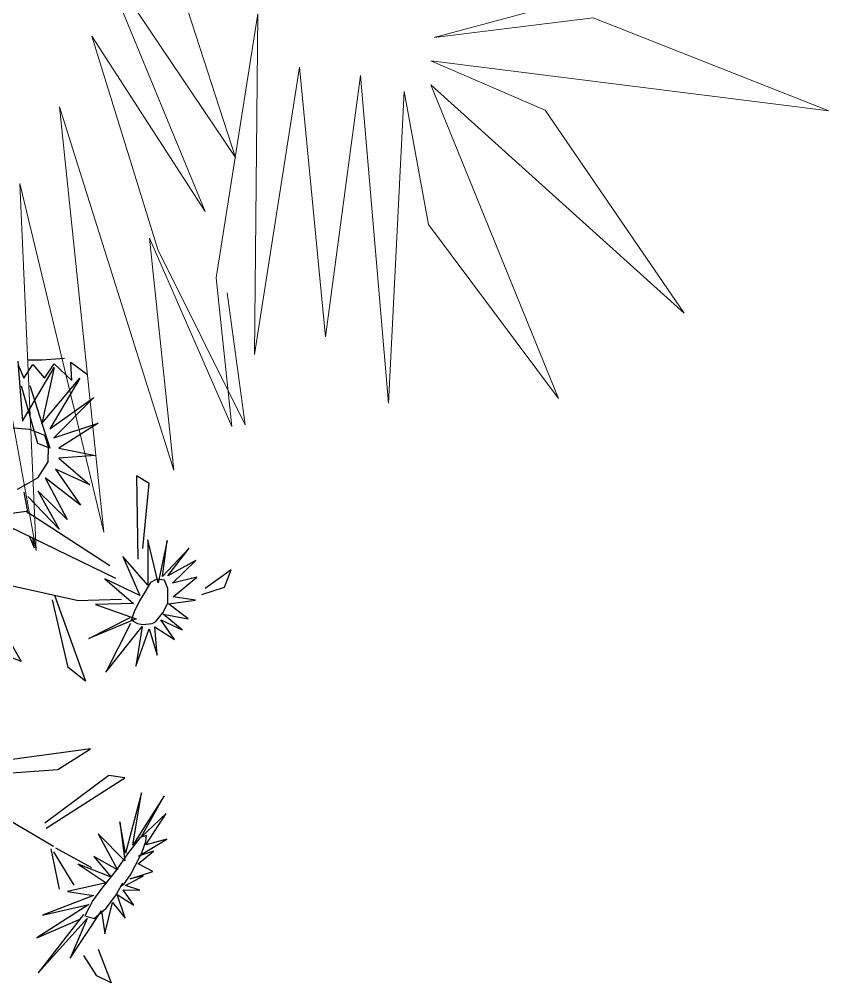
# Model space of a CAD drawing. Header units: millimetres. Extents: x -2729 to 15248, y -12439 to 5292.
# Drawn here: x 4275.8 to 4331.5, y -10313.8 to -10247.6 of the extents above; entities that cross this region are included whole.
import ezdxf

# ---------------------------------------------------------------- set-up
doc = ezdxf.new("R2010")
doc.units = ezdxf.units.MM

# ---------------------------------------------------------------- blocks, each defined once
blk = doc.blocks.new('aerysty')
at = {"color": 86, "linetype": 'Continuous'}
for p, q in [((-18.673, 3.321, 0.09), (-18.796, 2.225, 0.09)), ((-17.186, 1.346, 0.09), (-18.673, 3.321, 0.09)), ((-18.796, 2.225, 0.09), (-18.077, 0.72, 0.09)), ((-13.112, -4.802, 0.09), (-14.326, -2.398, 0.09)), ((-12.815, -4.82, 0.09), (-12.65, -2.023, 0.09)), ((-15.07, -3.094, 0.09), (-13.027, -5.053, 0.09)), ((-11.997, -6.073, 0.09), (-6.198, -3.302, 0.09)), ((-6.198, -3.302, 0.09), (-6.654, -4.328, 0.09)), ((-6.654, -4.328, 0.09), (-11.746, -6.339, 0.09)), ((7.306, -5.445, 0.09), (8.56, -4.411, 0.09)), ((8.56, -4.411, 0.09), (9.813, -4.639, 0.09)), ((-12.791, -4.994, 0.09), (-12.994, -12.668, 0.09)), ((9.813, -4.639, 0.09), (7.79, -5.475, 0.09)), ((-5.758, -6.366, 0.09), (-13.267, -15.458, 0.09)), ((-8.14, -7.533, 0.09), (-5.758, -6.366, 0.09)), ((-12.949, -14.137, 0.09), (-8.14, -7.533, 0.09)), ((1.928, -14.05, 0.09), (-1.965, -9.111, 0.09)), ((-1.965, -9.111, 0.09), (-1.804, -10.619, 0.09)), ((11.872, -13.564, 0.09), (7.052, -10.475, 0.09)), ((7.847, -10.577, 0.09), (11.892, -12.557, 0.09)), ((-1.804, -10.619, 0.09), (1.584, -13.982, 0.09)), ((4.121, -20.751, 0.09), (5.131, -11.086, 0.09)), ((5.64, -11.875, 0.09), (5.789, -18.72, 0.09)), ((2.413, -12.546, 0.09), (-5.296, -34.666, 0.09)), ((11.892, -12.557, 0.09), (11.872, -13.564, 0.09)), ((-3.17, -13.59, 0.09), (-3.389, -14.856, 0.09)), ((-0.079, -19.189, 0.09), (-3.17, -13.59, 0.09)), ((5.789, -18.72, 0.09), (4.121, -20.751, 0.09)), ((10.344, -19.653, 0.09), (10.192, -20.507, 0.09)), ((13.279, -23.091, 0.09), (10.344, -19.653, 0.09)), ((10.192, -20.507, 0.09), (12.953, -23.551, 0.09))]:
    blk.add_line(p, q, dxfattribs=at)
at = {"color": 221, "linetype": 'Continuous'}
for p, q in [((-14.398, 1.801, 0.09), (-13.3, 0.461, 0.09)), ((-13.948, 0.481, 0.09), (-14.398, 1.801, 0.09)), ((-13.317, 1.824, 0.09), (-12.813, 0.639, 0.09)), ((-13.3, 0.461, 0.09), (-13.317, 1.824, 0.09)), ((-12.813, 0.639, 0.09), (-12.22, 1.638, 0.09)), ((-12.22, 1.638, 0.09), (-12.473, 0.625, 0.09)), ((-12.473, 0.625, 0.09), (-11.251, 1.332, 0.09)), ((-11.925, 0.658, 0.09), (-10.65, 1.72, 0.09)), ((-11.251, 1.332, 0.09), (-11.925, 0.658, 0.09)), ((-10.65, 1.72, 0.09), (-10.74, 0.579, 0.09)), ((-10.284, 0.333, 0.09), (-8.262, 1.353, 0.09)), ((-8.262, 1.353, 0.09), (-9.356, 0.345, 0.09)), ((-16.047, 1.181, 0.09), (-13.948, 0.481, 0.09)), ((-14.835, 0.141, 0.09), (-16.047, 1.181, 0.09)), ((-10.74, 0.579, 0.09), (-9.448, 1.02, 0.09)), ((-9.448, 1.02, 0.09), (-10.284, 0.333, 0.09)), ((-18.722, 0.03, 0.09), (-14.835, 0.141, 0.09)), ((-15.787, -0.405, 0.09), (-18.722, 0.03, 0.09)), ((-9.356, 0.345, 0.09), (-6.789, 0.394, 0.09)), ((-6.789, 0.394, 0.09), (-9.07, -0.205, 0.09)), ((-20.736, -1.301, 0.09), (-15.787, -0.405, 0.09)), ((-13.008, -0.601, 0.09), (-14.925, -2.556, 0.09)), ((-12.941, -2.914, 0.09), (-13.008, -0.601, 0.09)), ((-12.506, -0.502, 0.09), (-12.941, -2.914, 0.09)), ((-11.925, -2.263, 0.09), (-12.506, -0.502, 0.09)), ((-11.842, -0.42, 0.09), (-11.925, -2.263, 0.09)), ((-10.434, -2.84, 0.09), (-11.842, -0.42, 0.09)), ((-11.051, -0.298, 0.09), (-10.434, -2.84, 0.09)), ((-8.954, -2.023, 0.09), (-11.051, -0.298, 0.09)), ((-10.589, -0.533, 0.09), (-8.954, -2.023, 0.09)), ((-6.483, -1.791, 0.09), (-10.589, -0.533, 0.09)), ((-5.834, -0.365, 0.09), (-9.839, -0.405, 0.09)), ((-9.839, -0.405, 0.09), (-6.483, -1.791, 0.09)), ((-9.07, -0.205, 0.09), (-5.834, -0.365, 0.09)), ((-15.693, -0.779, 0.09), (-20.736, -1.301, 0.09)), ((-18.732, -2.651, 0.09), (-16.042, -0.766, 0.09)), ((-14.914, -0.819, 0.09), (-18.732, -2.651, 0.09)), ((-17.216, -3.135, 0.09), (-14.914, -0.819, 0.09)), ((-14.215, -0.875, 0.09), (-17.216, -3.135, 0.09)), ((-14.925, -2.556, 0.09), (-14.215, -0.875, 0.09)), ((2.141, -5.869, 0.09), (3.719, -7.042, 0.09)), ((3.384, -7.299, 0.09), (2.141, -5.869, 0.09)), ((3.691, -5.428, 0.09), (4.334, -6.944, 0.09)), ((3.719, -7.042, 0.09), (3.691, -5.428, 0.09)), ((4.334, -6.944, 0.09), (4.523, -5.323, 0.09)), ((4.523, -5.323, 0.09), (4.75, -6.992, 0.09)), ((4.75, -6.992, 0.09), (5.383, -5.367, 0.09)), ((5.383, -5.367, 0.09), (5.556, -7.07, 0.09)), ((5.556, -7.07, 0.09), (6.737, -5.623, 0.09)), ((6.737, -5.623, 0.09), (6.136, -7.045, 0.09)), ((6.136, -7.045, 0.09), (8.146, -6.387, 0.09)), ((8.146, -6.387, 0.09), (6.913, -7.577, 0.09)), ((0.713, -6.723, 0.09), (3.384, -7.299, 0.09)), ((3.267, -7.779, 0.09), (0.713, -6.723, 0.09)), ((6.913, -7.577, 0.09), (9.085, -7.037, 0.09)), ((9.085, -7.037, 0.09), (7.157, -8.12, 0.09)), ((-0.704, -8.248, 0.09), (3.267, -7.779, 0.09)), ((9.563, -7.883, 0.09), (6.921, -8.409, 0.09)), ((7.157, -8.12, 0.09), (9.563, -7.883, 0.09)), ((3.031, -8.581, 0.09), (-0.704, -8.248, 0.09)), ((3.502, -8.403, 0.09), (0.632, -10.473, 0.09)), ((2.862, -11.304, 0.09), (3.502, -8.403, 0.09)), ((3.354, -8.686, 0.09), (3.26, -8.513, 0.09)), ((6.398, -8.44, 0.09), (8.537, -10.602, 0.09)), ((9.207, -9.436, 0.09), (6.398, -8.44, 0.09)), ((6.921, -8.409, 0.09), (9.207, -9.436, 0.09)), ((0.632, -10.473, 0.09), (3.364, -8.816, 0.09)), ((4.309, -9.124, 0.09), (2.862, -11.304, 0.09)), ((4.702, -11.693, 0.09), (4.309, -9.124, 0.09)), ((4.998, -9.04, 0.09), (4.702, -11.693, 0.09)), ((6.664, -11.45, 0.09), (4.998, -9.04, 0.09)), ((5.895, -8.941, 0.09), (6.664, -11.45, 0.09)), ((8.537, -10.602, 0.09), (5.895, -8.941, 0.09)), ((2.413, -12.546, 0.09), (4.127, -9.983, 0.09)), ((8.141, -15.782, 0.09), (8.445, -18.854, 0.09)), ((9.318, -18.555, 0.09), (8.141, -15.782, 0.09)), ((5.951, -16.155, 0.09), (6.733, -19.19, 0.09)), ((7.425, -18.811, 0.09), (5.951, -16.155, 0.09)), ((6.806, -16.048, 0.09), (7.425, -18.811, 0.09)), ((8.445, -18.854, 0.09), (6.806, -16.048, 0.09)), ((9.665, -15.976, 0.09), (9.318, -18.555, 0.09)), ((10.089, -18.767, 0.09), (9.665, -15.976, 0.09)), ((4.455, -17.646, 0.09), (3.968, -16.947, 0.09)), ((4.467, -17.397, 0.09), (3.968, -16.947, 0.09)), ((11.591, -16.709, 0.09), (10.089, -18.767, 0.09)), ((10.685, -19.115, 0.09), (11.591, -16.709, 0.09)), ((13.572, -17.723, 0.09), (10.685, -19.115, 0.09)), ((11.109, -19.788, 0.09), (13.572, -17.723, 0.09)), ((5.753, -18.553, 0.09), (6.859, -19.547, 0.09)), ((14.922, -18.908, 0.09), (11.109, -19.788, 0.09)), ((11.48, -20.343, 0.09), (14.922, -18.908, 0.09)), ((15.521, -20.437, 0.09), (11.48, -20.343, 0.09)), ((11.51, -21.019, 0.09), (15.521, -20.437, 0.09)), ((16.148, -21.534, 0.09), (16.014, -20.119, 0.09)), ((15.23, -22.32, 0.09), (11.51, -21.019, 0.09)), ((15.105, -20.802, 0.09), (16.148, -21.534, 0.09)), ((15.435, -22.452, 0.09), (15.105, -20.802, 0.09)), ((10.937, -22.232, 0.09), (15.23, -22.32, 0.09)), ((14.275, -24.661, 0.09), (10.937, -22.232, 0.09)), ((14.251, -22.504, 0.09), (15.435, -22.452, 0.09)), ((14.625, -23.67, 0.09), (14.251, -22.504, 0.09)), ((13.503, -23.697, 0.09), (14.625, -23.67, 0.09)), ((14.075, -24.505, 0.09), (13.503, -23.697, 0.09))]:
    blk.add_line(p, q, dxfattribs=at)
at = {"color": 50, "linetype": 'Continuous'}
for p, q in [((-15.719, -0.651, 0.09), (-15.536, 0.006, 0.09)), ((-15.536, 0.006, 0.09), (-14.493, 0.318, 0.09)), ((-14.493, 0.318, 0.09), (-13.442, 0.419, 0.09)), ((-13.442, 0.419, 0.09), (-12.412, 0.369, 0.09)), ((-12.672, 0.379, 0.09), (-12.43, 0.488, 0.09)), ((-12.43, 0.488, 0.09), (-11.674, 0.537, 0.09)), ((-11.674, 0.537, 0.09), (-10.925, 0.474, 0.09)), ((-10.925, 0.474, 0.09), (-9.965, 0.388, 0.09)), ((-9.965, 0.388, 0.09), (-9.168, 0.219, 0.09)), ((-9.168, 0.219, 0.09), (-8.782, 0.038, 0.09)), ((-8.782, 0.038, 0.09), (-9.132, -0.25, 0.09)), ((-14.541, -0.74, 0.09), (-15.719, -0.651, 0.09)), ((-13.488, -0.658, 0.09), (-14.541, -0.74, 0.09)), ((-11.886, -0.474, 0.09), (-13.488, -0.658, 0.09)), ((-10.542, -0.409, 0.09), (-11.886, -0.474, 0.09)), ((-9.132, -0.25, 0.09), (-10.542, -0.409, 0.09)), ((3.821, -7.305, 0.09), (4.03, -7.188, 0.09)), ((4.03, -7.188, 0.09), (4.821, -7.077, 0.09)), ((4.821, -7.077, 0.09), (5.577, -7.128, 0.09)), ((5.577, -7.128, 0.09), (6.435, -7.664, 0.09)), ((3.281, -8.16, 0.09), (3.407, -7.809, 0.09)), ((3.407, -7.809, 0.09), (3.821, -7.305, 0.09)), ((6.435, -7.664, 0.09), (6.797, -8.168, 0.09)), ((3.26, -8.513, 0.09), (3.281, -8.16, 0.09)), ((6.797, -8.168, 0.09), (6.567, -8.637, 0.09)), ((3.838, -8.779, 0.09), (3.181, -8.639, 0.09)), ((4.67, -8.875, 0.09), (3.838, -8.779, 0.09)), ((5.389, -8.869, 0.09), (4.67, -8.875, 0.09)), ((6.142, -8.891, 0.09), (5.389, -8.869, 0.09)), ((6.567, -8.637, 0.09), (6.142, -8.891, 0.09)), ((6.783, -20.059, 0.09), (7.556, -19.618, 0.09)), ((7.556, -19.618, 0.09), (8.207, -19.266, 0.09)), ((8.207, -19.266, 0.09), (9.499, -19.246, 0.09)), ((9.499, -19.246, 0.09), (10.379, -19.76, 0.09)), ((10.379, -19.76, 0.09), (10.898, -20.403, 0.09)), ((10.898, -20.403, 0.09), (10.724, -21.5, 0.09)), ((10.724, -21.5, 0.09), (10.078, -22.755, 0.09)), ((15.228, -23.322, 0.09), (16.149, -22.066, 0.09)), ((14.724, -24.114, 0.09), (15.228, -23.322, 0.09))]:
    blk.add_line(p, q, dxfattribs=at)
blk = doc.blocks.new('geghhhhhhhhh')
at = {"color": 70, "linetype": 'Continuous', "lineweight": 0}
for p, q in [((348.869, 40.169), (345.974, 49.146)), ((345.974, 49.146), (347.97, 37.977)), ((347.97, 37.977), (343.978, 48.311)), ((343.978, 48.311), (347.072, 35.472)), ((347.072, 35.472), (342.082, 46.119)), ((342.082, 46.119), (343.779, 39.125)), ((343.479, 39.438), (340.086, 44.449)), ((340.086, 44.449), (341.184, 40.482)), ((343.779, 39.125), (340.485, 44.553)), ((340.485, 44.553), (341.583, 40.065)), ((337.99, 33.28), (335.795, 43.196)), ((335.795, 43.196), (336.593, 33.593)), ((335.296, 37.559), (330.605, 42.361)), ((330.605, 42.361), (335.795, 33.28)), ((340.086, 42.257), (339.887, 33.28)), ((341.384, 31.818), (340.086, 42.257)), ((339.887, 33.28), (337.99, 41.421)), ((337.99, 41.421), (337.99, 33.28)), ((341.583, 40.065), (341.384, 31.818)), ((346.374, 33.175), (343.479, 39.438)), ((335.795, 33.28), (327.112, 39.229)), ((327.112, 39.229), (332.202, 33.593)), ((346.473, 30.67), (342.182, 38.081)), ((342.182, 38.081), (346.374, 33.175)), ((336.593, 33.593), (335.296, 37.559)), ((345.376, 28.165), (341.483, 36.307)), ((341.483, 36.307), (346.473, 30.67)), ((332.202, 33.593), (335.895, 32.549)), ((335.895, 32.549), (323.519, 32.444)), ((323.519, 32.444), (331.104, 30.566)), ((335.895, 31.818), (326.414, 27.852)), ((331.104, 30.566), (335.895, 31.818))]:
    blk.add_line(p, q, dxfattribs=at)

msp = doc.modelspace()

# ---------------------------------------------------------------- block references
at = {"color": 7, "linetype": 'Continuous', "lineweight": 0, "xscale": 2.227967417066542, "yscale": 2.227967417066542, "zscale": 2.227967417066542, "rotation": 172.3837163653}
msp.add_blockref('geghhhhhhhhh', (5055.514, -10277.736, 0.224), dxfattribs=at)
at = {"xscale": -1, "rotation": 238.1976480713597}
msp.add_blockref('aerysty', (4289.175, -10296.215, 0.246), dxfattribs=at)

doc.saveas('drawing.dxf')
